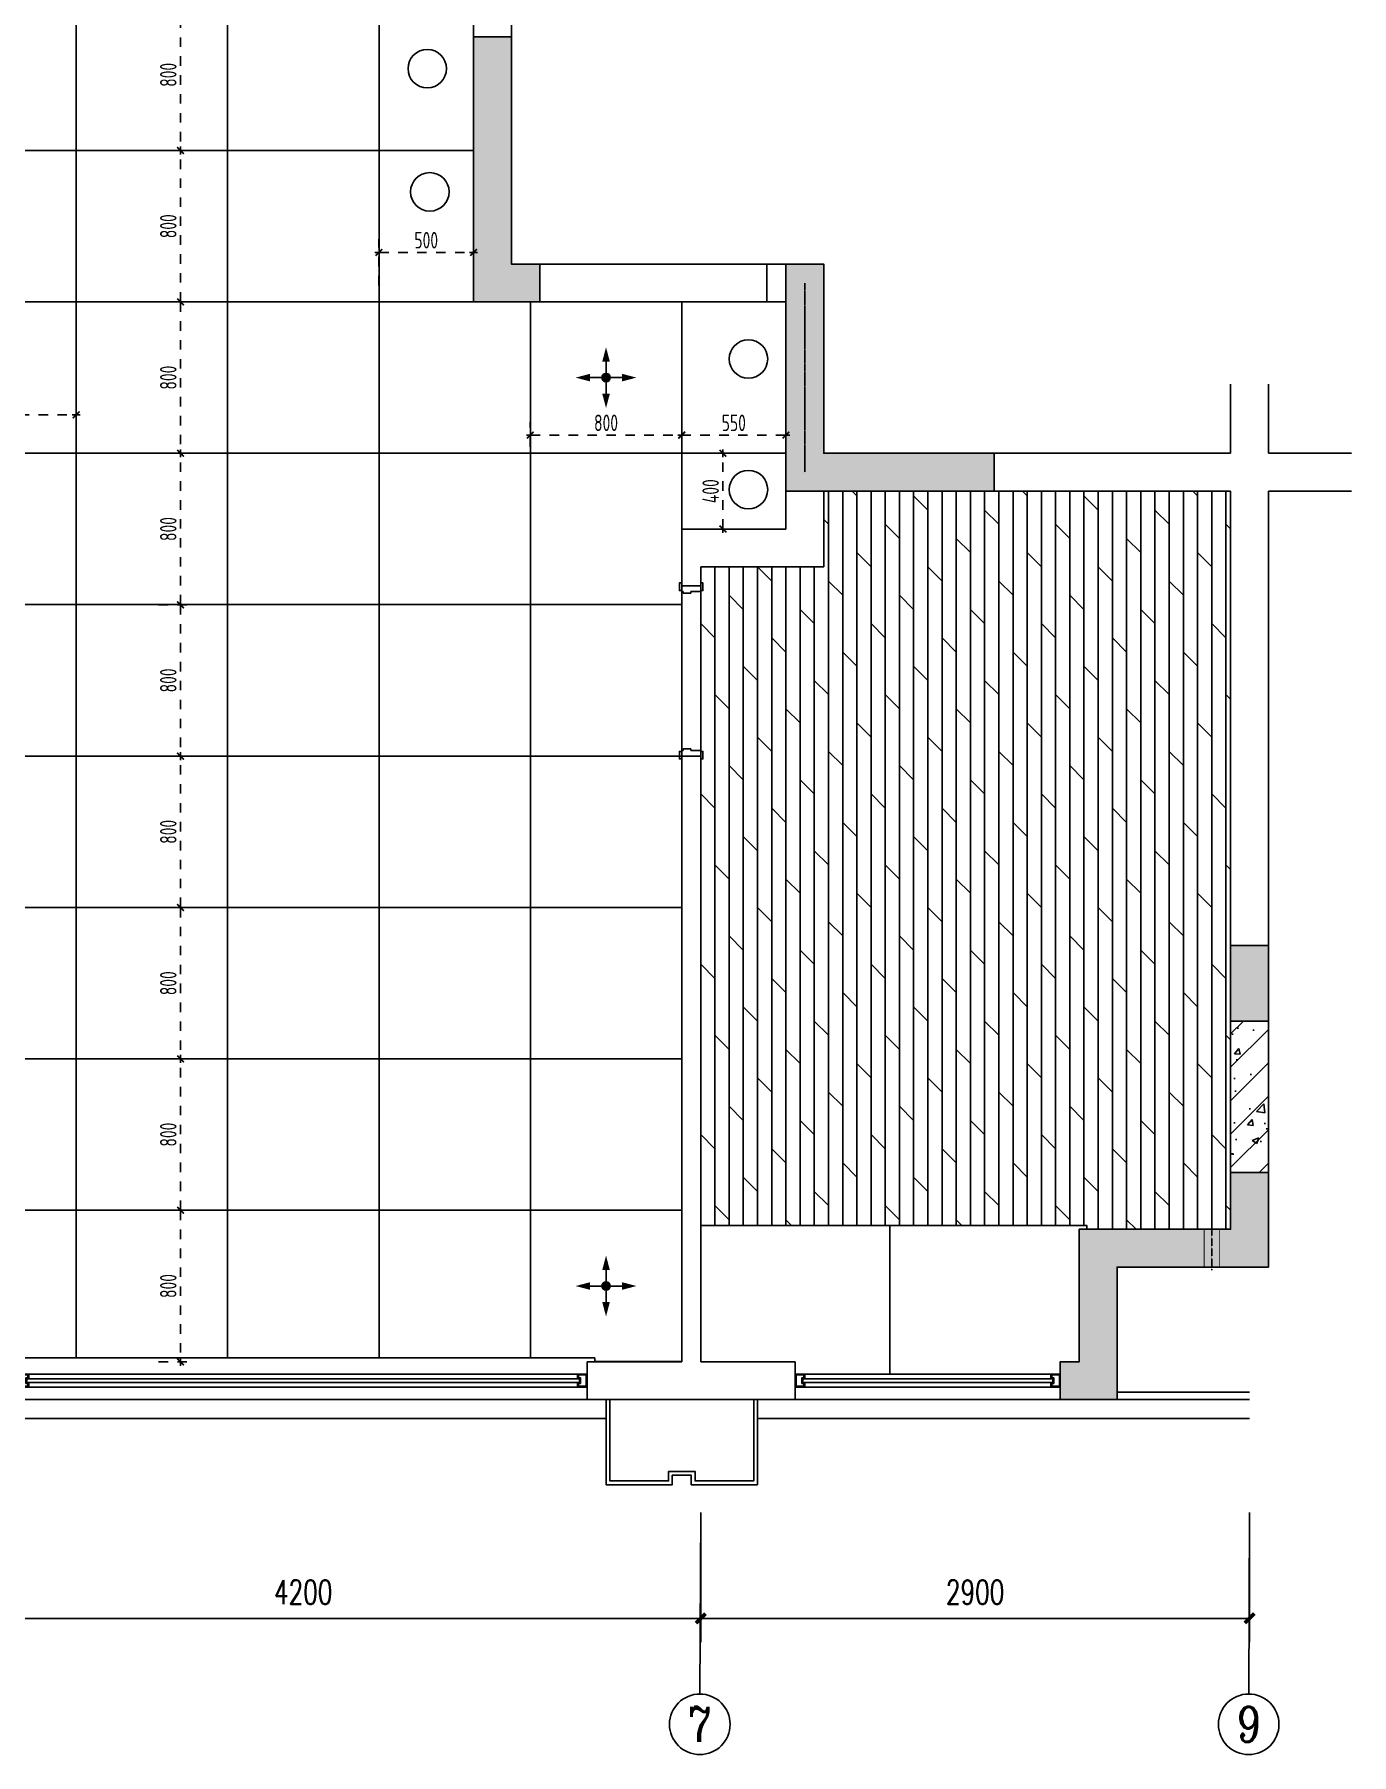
# Model space of a CAD drawing. Extents: x 133656 to 214778, y 12424 to 51506.
# Drawn here: x 207819 to 214778, y 12424 to 21513 of the extents above; entities that cross this region are included whole.
import ezdxf
from ezdxf.enums import TextEntityAlignment as Align

# ---------------------------------------------------------------- set-up
doc = ezdxf.new("R2010")
doc.units = 0
doc.header["$MEASUREMENT"] = 0
for name, pattern in [('CENTER', [2, 1.25, -0.25, 0.25, -0.25]), ('DASH', [0.35, 0.25, -0.1]), ('家具虚线平面', [100, 50, -50])]:
    doc.linetypes.add(name, pattern=pattern)
doc.layers.get('Defpoints').update_dxf_attribs({"color": 8})
for name, color, linetype in [('A-HATH', 8, 'Continuous'), ('A1.土建层(墙&柱&窗）', 6, 'Continuous'), ('A3.土建轴号', 160, 'Continuous'), ('A32.土建轴线标注', 52, 'Continuous'), ('A4.土建窗户', 152, 'Continuous'), ('AXIS', 253, 'CENTER'), ('AXIS_TEXT', 7, 'Continuous'), ('B4.装修完成面', 112, 'Continuous'), ('E1.地面-(平面图)', 136, 'Continuous'), ('F1.窗台面', 43, 'Continuous'), ('G1.天花造型', 30, 'Continuous'), ('ktb', 5, 'Continuous'), ('PUB_HATCH', 8, 'Continuous'), ('WALL', 6, 'Continuous'), ('xj', 8, 'Continuous')]:
    doc.layers.add(name, color=color, linetype=linetype)
doc.styles.add('_TCH_AXIS', font='COMPLEX', dxfattribs={"bigfont": 'GBCBIG'})
doc.styles.add('_TCH_DIM_T3', font='SIMPLEX', dxfattribs={"width": 0.705882, "bigfont": 'GBCBIG'})
doc.styles.add('COMPLEX', font='COMPLEX')
doc.styles.add('标注数字', font='dim.shx', dxfattribs={"width": 0.8})
doc.dimstyles.new('_TCH_ARCH&&50', dxfattribs={"dimtxt": 127.5, "dimasz": 50, "dimexe": 125, "dimexo": 150, "dimgap": 75, "dimtad": 1, "dimdec": 0, "dimzin": 0, "dimdsep": 46, "dimtxsty": '_TCH_DIM_T3', "dimblk": 'ARCHTICK', "dimcen": 0.09, "dimclrd": 44, "dimclre": 44, "dimclrt": 2, "dimazin": 2, "dimtfac": 1, "dimtdec": 0, "dimtix": 1, "dimtmove": 2, "dimatfit": 3, "dimldrblk": 'DOT', "dimfxl": 1, "dimtolj": 1, "dimtzin": 0, "dimarcsym": 0})
doc.dimstyles.new('设计2017', dxfattribs={"dimscale": 100, "dimtxt": 2.5, "dimasz": 0.06, "dimexe": 2, "dimexo": 2.5, "dimgap": 0.6, "dimtad": 1, "dimdec": 0, "dimrnd": 5, "dimzin": 0, "dimdsep": 46, "dimtxsty": '标注数字', "dimblk": 'HBA_DIMENSION_TICK', "dimcen": 0.125, "dimclrd": 44, "dimclre": 44, "dimclrt": 50, "dimadec": 0, "dimazin": 0, "dimtfac": 1, "dimtdec": 0, "dimtix": 1, "dimtmove": 0, "dimatfit": 3, "dimldrblk": 'HBA_Leader_Arrow', "dimfxl": 7, "dimfxlon": 1, "dimtvp": 1, "dimtolj": 1, "dimtzin": 0, "dimarcsym": 0})

# ---------------------------------------------------------------- blocks, each defined once
blk = doc.blocks.new('结构')
at = {"layer": 'A-HATH'}
for points in [[(3250, -950), (3250, -750), (3100, -750), (3100, 450), (2900, 450), (2900, -950)], [(7100, -6050), (7100, -5550), (6900, -5550), (6900, -5850), (6100, -5850), (6100, -6550), (6000, -6550), (6000, -6750), (6300, -6750), (6300, -6050)]]:
    blk.add_hatch(color=256, dxfattribs=at).paths.add_polyline_path(points)
for points in [[(4550, -750), (4550, -1950), (5650, -1950), (5650, -1750), (4750, -1750), (4750, -750)], [(6900, -4350), (6900, -4750), (7100, -4750), (7100, -4350)]]:
    blk.add_hatch(color=256, dxfattribs=at).paths.add_polyline_path(points, flags=0)
at = {"layer": 'A1.土建层(墙&柱&窗）'}
blk.add_lwpolyline([(6900, -4350), (6900, -4750), (7100, -4750), (7100, -4350), (6900, -4350)], close=True, dxfattribs=at)
blk.add_lwpolyline([(7100, -5850), (7100, -5550), (6900, -5550), (6900, -5850), (6100, -5850), (6100, -6550), (6000, -6550), (6000, -6750), (6300, -6750), (6300, -6050), (7100, -6050)], dxfattribs=at)
at = {"layer": 'AXIS'}
blk.add_line((4650, -1850), (4650, -850), dxfattribs=at)
at = {"layer": 'WALL'}
for points in [[(3250, -750), (3100, -750), (3100, 450), (2900, 450), (2900, -950), (3250, -950), (3250, -750)], [(4550, -750), (4550, -1950), (5650, -1950), (5650, -1750), (4750, -1750), (4750, -750), (4550, -750)]]:
    blk.add_lwpolyline(points, close=True, dxfattribs=at)
blk = doc.blocks.new('xj646t23')
at = {"layer": 'xj'}
for points in [[(-104736.8, 596312.8), (-104736.8, 595862.8), (-105086.8, 595862.8), (-105086.8, 595912.8), (-105186.8, 595912.8), (-105186.8, 595862.8), (-105536.8, 595862.8), (-105536.8, 596312.8)], [(-104756.8, 596312.8), (-104756.8, 595882.8), (-105066.8, 595882.8), (-105066.8, 595932.8), (-105206.8, 595932.8), (-105206.8, 595882.8), (-105516.8, 595882.8), (-105516.8, 596312.8)], [(-108636.8, 596212.8), (-105536.8, 596212.8)], [(-104736.8, 596212.8), (-102136.8, 596212.8)]]:
    blk.add_lwpolyline(points, dxfattribs=at)
blk = doc.blocks.new('ktd')
at = {"linetype": 'DASH'}
blk.add_line((113700.2, -35187.8), (113700.2, -34938.3), dxfattribs=at)
at = {"linetype": 'DASH', "const_width": 5}
blk.add_lwpolyline([(113700.2, -35170.7), (113660.2, -35170.7), (113660.2, -34970.7), (113740.2, -34970.7), (113740.2, -35170.7)], close=True, dxfattribs=at)
blk = doc.blocks.new('_AXISO')
blk.add_circle((0, 0), 0.5)
at = {"layer": 'A32.土建轴线标注', "style": 'COMPLEX', "width": 1.041667}
blk.add_attdef('A', text='', height=0.56, dxfattribs=at).set_placement((-0.25, -0.28), (0.25, -0.28), align=Align.FIT)
blk = doc.blocks.new('_ArchTick')
at = {"color": 0, "linetype": 'ByBlock', "const_width": 0.4}
blk.add_lwpolyline([(-0.5, -0.5), (0.5, 0.5)], dxfattribs=at)
blk = doc.blocks.new('*D392')
at = {"layer": 'A3.土建轴号', "color": 44, "lineweight": -2, "transparency": 16777216}
for p, q in [((207139.5, 13552.3), (207139.5, 13018.6)), ((211339.5, 13552.3), (211339.5, 13018.6)), ((207139.5, 13143.6), (211339.5, 13143.6))]:
    blk.add_line(p, q, dxfattribs=at)
at = {"layer": 'Defpoints', "color": 0, "transparency": 16777216}
for p in [(207139.5, 13702.3), (211339.5, 13702.3), (211339.5, 13143.6)]:
    blk.add_point(p, dxfattribs=at)
at = {"layer": 'A3.土建轴号', "color": 44, "lineweight": -2, "transparency": 16777216, "xscale": 50, "yscale": 50, "zscale": 50, "rotation": 180}
blk.add_blockref('_ArchTick', (207139.5, 13143.6), dxfattribs=at)
at = {"layer": 'A3.土建轴号', "color": 44, "lineweight": -2, "transparency": 16777216, "xscale": 50, "yscale": 50, "zscale": 50}
blk.add_blockref('_ArchTick', (211339.5, 13143.6), dxfattribs=at)
at = {"layer": 'A3.土建轴号', "color": 2, "transparency": 16777216, "insert": (209239.5, 13282.3), "char_height": 127.5, "attachment_point": 5, "style": '_TCH_DIM_T3'}
blk.add_mtext('\\A1;4200', dxfattribs=at)
blk = doc.blocks.new('_Dot')
at = {"color": 0, "linetype": 'ByBlock', "lineweight": -2}
blk.add_line((-0.5, 0), (-1, 0), dxfattribs=at)
at = {"color": 0, "linetype": 'ByBlock', "const_width": 0.5}
blk.add_lwpolyline([(-0.25, 0, 1), (0.25, 0, 1)], format="xyb", close=True, dxfattribs=at)
blk = doc.blocks.new('*D393')
at = {"layer": 'A3.土建轴号', "color": 44, "lineweight": -2, "transparency": 16777216}
for p, q in [((211339.5, 13552.3), (211339.5, 13018.6)), ((214239.5, 13552.3), (214239.5, 13018.6)), ((211339.5, 13143.6), (214239.5, 13143.6))]:
    blk.add_line(p, q, dxfattribs=at)
at = {"layer": 'Defpoints', "color": 0, "transparency": 16777216}
for p in [(211339.5, 13702.3), (214239.5, 13702.3), (214239.5, 13143.6)]:
    blk.add_point(p, dxfattribs=at)
at = {"layer": 'A3.土建轴号', "color": 44, "lineweight": -2, "transparency": 16777216, "xscale": 50, "yscale": 50, "zscale": 50, "rotation": 180}
blk.add_blockref('_ArchTick', (211339.5, 13143.6), dxfattribs=at)
at = {"layer": 'A3.土建轴号', "color": 44, "lineweight": -2, "transparency": 16777216, "xscale": 50, "yscale": 50, "zscale": 50}
blk.add_blockref('_ArchTick', (214239.5, 13143.6), dxfattribs=at)
at = {"layer": 'A3.土建轴号', "color": 2, "transparency": 16777216, "insert": (212789.5, 13282.3), "char_height": 127.5, "attachment_point": 5, "style": '_TCH_DIM_T3'}
blk.add_mtext('\\A1;2900', dxfattribs=at)
blk = doc.blocks.new('*U84')
at = {"layer": 'A4.土建窗户'}
for points in [[(0, 3000), (0, 2950), (-25, 2950), (-25, 2960), (-45, 2960), (-45, 2950), (-70, 2950), (-70, 3000)], [(-5, 2995), (-5, 2955), (-20, 2955), (-20, 2965), (-50, 2965), (-50, 2955), (-65, 2955), (-65, 2995)], [(0, 0), (0, 50), (-25, 50), (-25, 40), (-45, 40), (-45, 50), (-70, 50), (-70, 0)], [(-5, 5), (-5, 45), (-20, 45), (-20, 35), (-50, 35), (-50, 45), (-65, 45), (-65, 5)]]:
    blk.add_lwpolyline(points, close=True, dxfattribs=at)
at = {"layer": 'A4.土建窗户', "flags": 128}
for points in [[(-70, 2950), (-70, 50)], [(0, 2950), (0, 50)]]:
    blk.add_lwpolyline(points, dxfattribs=at)
at = {"layer": 'A4.土建窗户', "color": 8, "flags": 128}
for points in [[(-45, 2950), (-45, 50)], [(-25, 2950), (-25, 50)]]:
    blk.add_lwpolyline(points, dxfattribs=at)
blk = doc.blocks.new('*U85')
at = {"layer": 'A4.土建窗户'}
for points in [[(0, 1400), (0, 1350), (-25, 1350), (-25, 1360), (-45, 1360), (-45, 1350), (-70, 1350), (-70, 1400)], [(-5, 1395), (-5, 1355), (-20, 1355), (-20, 1365), (-50, 1365), (-50, 1355), (-65, 1355), (-65, 1395)], [(0, 0), (0, 50), (-25, 50), (-25, 40), (-45, 40), (-45, 50), (-70, 50), (-70, 0)], [(-5, 5), (-5, 45), (-20, 45), (-20, 35), (-50, 35), (-50, 45), (-65, 45), (-65, 5)]]:
    blk.add_lwpolyline(points, close=True, dxfattribs=at)
at = {"layer": 'A4.土建窗户', "flags": 128}
for points in [[(-70, 1350), (-70, 50)], [(0, 1350), (0, 50)]]:
    blk.add_lwpolyline(points, dxfattribs=at)
at = {"layer": 'A4.土建窗户', "color": 8, "flags": 128}
for points in [[(-45, 1350), (-45, 50)], [(-25, 1350), (-25, 50)]]:
    blk.add_lwpolyline(points, dxfattribs=at)
blk = doc.blocks.new('线条方形')
at = {"color": 0}
blk.add_lwpolyline([(0, -12), (0, 0), (-40, 0)], dxfattribs=at)
blk.add_lwpolyline([(-40, 0), (0, 0), (0, -12), (-40, -12)], close=True, dxfattribs=at)
blk = doc.blocks.new('*U241')
at = {"color": 33}
for p, q in [((830, -52), (830, 0)), ((840, 0), (830, 0)), ((860, -100), (860, 0)), ((-40, -100), (-40, 0)), ((-20, 0), (-10, 0)), ((-10, -52), (-10, 0)), ((-10, -52), (-1, -52)), ((-1, -52), (-1, -92)), ((830, -52), (821, -52)), ((821, -52), (821, -92)), ((-15, -100), (-10, -100)), ((-10, -100), (-10, -92)), ((-10, -92), (-1, -92)), ((830, -92), (821, -92)), ((830, -100), (830, -92)), ((835, -100), (830, -100))]:
    blk.add_line(p, q, dxfattribs=at)
at = {"layer": 'E1.地面-(平面图)'}
for p, q in [((-10, 0), (830, 0)), ((-10, -100), (830, -100))]:
    blk.add_line(p, q, dxfattribs=at)
at = {"layer": 'G1.天花造型', "color": 4}
for p, q in [((-10, 0), (830, 0)), ((-10, 0), (830, 0)), ((-10, -100), (830, -100)), ((-10, -100), (830, -100))]:
    blk.add_line(p, q, dxfattribs=at)
at = {"color": 33, "xscale": -1, "rotation": 180}
blk.add_blockref('线条方形', (-15, 0), dxfattribs=at)
at = {"color": 33, "rotation": 180}
blk.add_blockref('线条方形', (835, 0), dxfattribs=at)
at = {"color": 33}
blk.add_blockref('线条方形', (-15, -100), dxfattribs=at)
at = {"color": 33, "xscale": -1}
blk.add_blockref('线条方形', (835, -100), dxfattribs=at)
blk = doc.blocks.new('HBA_DIMENSION_TICK')
at = {"color": 0, "linetype": 'ByBlock'}
for p, q in [((-10, 0), (0, 0)), ((0, 0), (10, 0))]:
    blk.add_line(p, q, dxfattribs=at)
at = {"color": 50, "linetype": 'ByBlock'}
blk.add_solid([(-10, -7), (-7, -10), (7, 10), (10, 7)], dxfattribs=at)
blk = doc.blocks.new('*D373')
at = {"layer": 'Defpoints', "color": 0, "linetype": '家具虚线平面', "transparency": 16777216}
for p in [(211239.5, 19395.9), (210439.5, 19246.1), (211239.5, 19246.1)]:
    blk.add_point(p, dxfattribs=at)
at = {"layer": 'E1.地面-(平面图)', "color": 44, "linetype": '家具虚线平面', "lineweight": -2, "transparency": 16777216}
for p, q in [((210439.5, 19333.6), (210439.5, 19465.9)), ((211239.5, 19333.6), (211239.5, 19465.9)), ((210441.6, 19395.9), (211237.4, 19395.9))]:
    blk.add_line(p, q, dxfattribs=at)
at = {"layer": 'E1.地面-(平面图)', "color": 44, "linetype": '家具虚线平面', "lineweight": -2, "transparency": 16777216, "xscale": 2.1, "yscale": 2.1, "zscale": 2.1, "rotation": 180}
blk.add_blockref('HBA_DIMENSION_TICK', (210439.5, 19395.9), dxfattribs=at)
at = {"layer": 'E1.地面-(平面图)', "color": 44, "linetype": '家具虚线平面', "lineweight": -2, "transparency": 16777216, "xscale": 2.1, "yscale": 2.1, "zscale": 2.1}
blk.add_blockref('HBA_DIMENSION_TICK', (211239.5, 19395.9), dxfattribs=at)
at = {"layer": 'E1.地面-(平面图)', "color": 50, "linetype": '家具虚线平面', "transparency": 16777216, "insert": (210839.5, 19460.6), "char_height": 87.5, "attachment_point": 5, "style": '标注数字'}
blk.add_mtext('\\A1;800', dxfattribs=at)
blk = doc.blocks.new('HBA_Leader_Arrow')
at = {"color": 0, "linetype": 'ByBlock', "ltscale": 0.5}
blk.add_line((3.5, 0), (-10, 0), dxfattribs=at)
for points in [[(-11, 11.3), (-6.6, 14.4), (-0.6, 0), (3.5, 0)], [(-11, -11.3), (-6.6, -14.4), (-0.6, 0), (3.5, 0)]]:
    blk.add_solid(points, dxfattribs=at)
blk = doc.blocks.new('*D374')
at = {"layer": 'Defpoints', "color": 0, "linetype": '家具虚线平面', "transparency": 16777216}
for p in [(211239.5, 19395.9), (211239.5, 19246.1), (211789.5, 19246.1)]:
    blk.add_point(p, dxfattribs=at)
at = {"layer": 'E1.地面-(平面图)', "color": 44, "linetype": '家具虚线平面', "lineweight": -2, "transparency": 16777216}
for p, q in [((211239.5, 19333.6), (211239.5, 19465.9)), ((211789.5, 19333.6), (211789.5, 19465.9)), ((211787.4, 19395.9), (211241.6, 19395.9))]:
    blk.add_line(p, q, dxfattribs=at)
at = {"layer": 'E1.地面-(平面图)', "color": 44, "linetype": '家具虚线平面', "lineweight": -2, "transparency": 16777216, "xscale": 2.1, "yscale": 2.1, "zscale": 2.1, "rotation": 180}
blk.add_blockref('HBA_DIMENSION_TICK', (211239.5, 19395.9), dxfattribs=at)
at = {"layer": 'E1.地面-(平面图)', "color": 44, "linetype": '家具虚线平面', "lineweight": -2, "transparency": 16777216, "xscale": 2.1, "yscale": 2.1, "zscale": 2.1}
blk.add_blockref('HBA_DIMENSION_TICK', (211789.5, 19395.9), dxfattribs=at)
at = {"layer": 'E1.地面-(平面图)', "color": 50, "linetype": '家具虚线平面', "transparency": 16777216, "insert": (211514.5, 19460.6), "char_height": 87.5, "attachment_point": 5, "style": '标注数字'}
blk.add_mtext('\\A1;550', dxfattribs=at)
blk = doc.blocks.new('*D378')
at = {"layer": 'Defpoints', "color": 0, "linetype": '家具虚线平面', "transparency": 16777216}
for p in [(208387.9, 19299.6), (208591.4, 19299.6), (208387.9, 18499.6)]:
    blk.add_point(p, dxfattribs=at)
at = {"layer": 'E1.地面-(平面图)', "color": 44, "linetype": '家具虚线平面', "lineweight": -2, "transparency": 16777216}
for p, q in [((208475.4, 19299.6), (208661.4, 19299.6)), ((208591.4, 18501.7), (208591.4, 19297.5)), ((208475.4, 18499.6), (208661.4, 18499.6))]:
    blk.add_line(p, q, dxfattribs=at)
at = {"layer": 'E1.地面-(平面图)', "color": 44, "linetype": '家具虚线平面', "lineweight": -2, "transparency": 16777216, "xscale": 2.1, "yscale": 2.1, "zscale": 2.1}
for p, rotation in [((208591.4, 19299.6), 90), ((208591.4, 18499.6), 270)]:
    blk.add_blockref('HBA_DIMENSION_TICK', p, dxfattribs=dict(at, rotation=rotation))
at = {"layer": 'E1.地面-(平面图)', "color": 50, "linetype": '家具虚线平面', "transparency": 16777216, "insert": (208526.7, 18899.6), "char_height": 87.5, "attachment_point": 5, "rotation": 90, "style": '标注数字'}
blk.add_mtext('\\A1;800', dxfattribs=at)
blk = doc.blocks.new('*D379')
at = {"layer": 'Defpoints', "color": 0, "linetype": '家具虚线平面', "transparency": 16777216}
for p in [(208387.9, 20099.6), (208387.9, 19299.6), (208591.4, 19299.6)]:
    blk.add_point(p, dxfattribs=at)
at = {"layer": 'E1.地面-(平面图)', "color": 44, "linetype": '家具虚线平面', "lineweight": -2, "transparency": 16777216}
for p, q in [((208475.4, 20099.6), (208661.4, 20099.6)), ((208591.4, 20097.5), (208591.4, 19301.7)), ((208475.4, 19299.6), (208661.4, 19299.6))]:
    blk.add_line(p, q, dxfattribs=at)
at = {"layer": 'E1.地面-(平面图)', "color": 44, "linetype": '家具虚线平面', "lineweight": -2, "transparency": 16777216, "xscale": 2.1, "yscale": 2.1, "zscale": 2.1}
for p, rotation in [((208591.4, 20099.6), 90), ((208591.4, 19299.6), 270)]:
    blk.add_blockref('HBA_DIMENSION_TICK', p, dxfattribs=dict(at, rotation=rotation))
at = {"layer": 'E1.地面-(平面图)', "color": 50, "linetype": '家具虚线平面', "transparency": 16777216, "insert": (208526.7, 19699.6), "char_height": 87.5, "attachment_point": 5, "rotation": 90, "style": '标注数字'}
blk.add_mtext('\\A1;800', dxfattribs=at)
blk = doc.blocks.new('*D380')
at = {"layer": 'Defpoints', "color": 0, "linetype": '家具虚线平面', "transparency": 16777216}
for p in [(208387.9, 21699.6), (208387.9, 20899.6), (208591.4, 20899.6)]:
    blk.add_point(p, dxfattribs=at)
at = {"layer": 'E1.地面-(平面图)', "color": 44, "linetype": '家具虚线平面', "lineweight": -2, "transparency": 16777216}
for p, q in [((208475.4, 21699.6), (208661.4, 21699.6)), ((208591.4, 21697.5), (208591.4, 20901.7)), ((208475.4, 20899.6), (208661.4, 20899.6))]:
    blk.add_line(p, q, dxfattribs=at)
at = {"layer": 'E1.地面-(平面图)', "color": 44, "linetype": '家具虚线平面', "lineweight": -2, "transparency": 16777216, "xscale": 2.1, "yscale": 2.1, "zscale": 2.1}
for p, rotation in [((208591.4, 21699.6), 90), ((208591.4, 20899.6), 270)]:
    blk.add_blockref('HBA_DIMENSION_TICK', p, dxfattribs=dict(at, rotation=rotation))
at = {"layer": 'E1.地面-(平面图)', "color": 50, "linetype": '家具虚线平面', "transparency": 16777216, "insert": (208526.7, 21299.6), "char_height": 87.5, "attachment_point": 5, "rotation": 90, "style": '标注数字'}
blk.add_mtext('\\A1;800', dxfattribs=at)
blk = doc.blocks.new('*D381')
at = {"layer": 'Defpoints', "color": 0, "linetype": '家具虚线平面', "transparency": 16777216}
for p in [(208387.9, 20899.6), (208591.4, 20899.6), (208387.9, 20099.6)]:
    blk.add_point(p, dxfattribs=at)
at = {"layer": 'E1.地面-(平面图)', "color": 44, "linetype": '家具虚线平面', "lineweight": -2, "transparency": 16777216}
for p, q in [((208475.4, 20899.6), (208661.4, 20899.6)), ((208591.4, 20101.7), (208591.4, 20897.5)), ((208475.4, 20099.6), (208661.4, 20099.6))]:
    blk.add_line(p, q, dxfattribs=at)
at = {"layer": 'E1.地面-(平面图)', "color": 44, "linetype": '家具虚线平面', "lineweight": -2, "transparency": 16777216, "xscale": 2.1, "yscale": 2.1, "zscale": 2.1}
for p, rotation in [((208591.4, 20899.6), 90), ((208591.4, 20099.6), 270)]:
    blk.add_blockref('HBA_DIMENSION_TICK', p, dxfattribs=dict(at, rotation=rotation))
at = {"layer": 'E1.地面-(平面图)', "color": 50, "linetype": '家具虚线平面', "transparency": 16777216, "insert": (208526.7, 20499.6), "char_height": 87.5, "attachment_point": 5, "rotation": 90, "style": '标注数字'}
blk.add_mtext('\\A1;800', dxfattribs=at)
blk = doc.blocks.new('*D384')
at = {"layer": 'Defpoints', "color": 0, "linetype": '家具虚线平面', "transparency": 16777216}
for p in [(208387.9, 18499.6), (208387.9, 17699.6), (208591.4, 17699.6)]:
    blk.add_point(p, dxfattribs=at)
at = {"layer": 'E1.地面-(平面图)', "color": 44, "linetype": '家具虚线平面', "lineweight": -2, "transparency": 16777216}
for p, q in [((208475.4, 18499.6), (208661.4, 18499.6)), ((208591.4, 18497.5), (208591.4, 17701.7)), ((208475.4, 17699.6), (208661.4, 17699.6))]:
    blk.add_line(p, q, dxfattribs=at)
at = {"layer": 'E1.地面-(平面图)', "color": 44, "linetype": '家具虚线平面', "lineweight": -2, "transparency": 16777216, "xscale": 2.1, "yscale": 2.1, "zscale": 2.1}
for p, rotation in [((208591.4, 18499.6), 90), ((208591.4, 17699.6), 270)]:
    blk.add_blockref('HBA_DIMENSION_TICK', p, dxfattribs=dict(at, rotation=rotation))
at = {"layer": 'E1.地面-(平面图)', "color": 50, "linetype": '家具虚线平面', "transparency": 16777216, "insert": (208526.7, 18099.6), "char_height": 87.5, "attachment_point": 5, "rotation": 90, "style": '标注数字'}
blk.add_mtext('\\A1;800', dxfattribs=at)
blk = doc.blocks.new('*D385')
at = {"layer": 'Defpoints', "color": 0, "linetype": '家具虚线平面', "transparency": 16777216}
for p in [(208387.9, 17699.6), (208591.4, 17699.6), (208387.9, 16899.6)]:
    blk.add_point(p, dxfattribs=at)
at = {"layer": 'E1.地面-(平面图)', "color": 44, "linetype": '家具虚线平面', "lineweight": -2, "transparency": 16777216}
for p, q in [((208475.4, 17699.6), (208661.4, 17699.6)), ((208591.4, 16901.7), (208591.4, 17697.5)), ((208475.4, 16899.6), (208661.4, 16899.6))]:
    blk.add_line(p, q, dxfattribs=at)
at = {"layer": 'E1.地面-(平面图)', "color": 44, "linetype": '家具虚线平面', "lineweight": -2, "transparency": 16777216, "xscale": 2.1, "yscale": 2.1, "zscale": 2.1}
for p, rotation in [((208591.4, 17699.6), 90), ((208591.4, 16899.6), 270)]:
    blk.add_blockref('HBA_DIMENSION_TICK', p, dxfattribs=dict(at, rotation=rotation))
at = {"layer": 'E1.地面-(平面图)', "color": 50, "linetype": '家具虚线平面', "transparency": 16777216, "insert": (208526.7, 17299.6), "char_height": 87.5, "attachment_point": 5, "rotation": 90, "style": '标注数字'}
blk.add_mtext('\\A1;800', dxfattribs=at)
blk = doc.blocks.new('*D386')
at = {"layer": 'Defpoints', "color": 0, "linetype": '家具虚线平面', "transparency": 16777216}
for p in [(208387.9, 16899.6), (208387.9, 16099.6), (208591.4, 16099.6)]:
    blk.add_point(p, dxfattribs=at)
at = {"layer": 'E1.地面-(平面图)', "color": 44, "linetype": '家具虚线平面', "lineweight": -2, "transparency": 16777216}
for p, q in [((208475.4, 16899.6), (208661.4, 16899.6)), ((208591.4, 16897.5), (208591.4, 16101.7)), ((208475.4, 16099.6), (208661.4, 16099.6))]:
    blk.add_line(p, q, dxfattribs=at)
at = {"layer": 'E1.地面-(平面图)', "color": 44, "linetype": '家具虚线平面', "lineweight": -2, "transparency": 16777216, "xscale": 2.1, "yscale": 2.1, "zscale": 2.1}
for p, rotation in [((208591.4, 16899.6), 90), ((208591.4, 16099.6), 270)]:
    blk.add_blockref('HBA_DIMENSION_TICK', p, dxfattribs=dict(at, rotation=rotation))
at = {"layer": 'E1.地面-(平面图)', "color": 50, "linetype": '家具虚线平面', "transparency": 16777216, "insert": (208526.7, 16499.6), "char_height": 87.5, "attachment_point": 5, "rotation": 90, "style": '标注数字'}
blk.add_mtext('\\A1;800', dxfattribs=at)
blk = doc.blocks.new('*D387')
at = {"layer": 'Defpoints', "color": 0, "linetype": '家具虚线平面', "transparency": 16777216}
for p in [(208387.9, 15299.6), (208387.9, 14499.6), (208591.4, 14499.6)]:
    blk.add_point(p, dxfattribs=at)
at = {"layer": 'E1.地面-(平面图)', "color": 44, "linetype": '家具虚线平面', "lineweight": -2, "transparency": 16777216}
for p, q in [((208475.4, 15299.6), (208661.4, 15299.6)), ((208591.4, 15297.5), (208591.4, 14501.7)), ((208475.4, 14499.6), (208661.4, 14499.6))]:
    blk.add_line(p, q, dxfattribs=at)
at = {"layer": 'E1.地面-(平面图)', "color": 44, "linetype": '家具虚线平面', "lineweight": -2, "transparency": 16777216, "xscale": 2.1, "yscale": 2.1, "zscale": 2.1}
for p, rotation in [((208591.4, 15299.6), 90), ((208591.4, 14499.6), 270)]:
    blk.add_blockref('HBA_DIMENSION_TICK', p, dxfattribs=dict(at, rotation=rotation))
at = {"layer": 'E1.地面-(平面图)', "color": 50, "linetype": '家具虚线平面', "transparency": 16777216, "insert": (208526.7, 14899.6), "char_height": 87.5, "attachment_point": 5, "rotation": 90, "style": '标注数字'}
blk.add_mtext('\\A1;800', dxfattribs=at)
blk = doc.blocks.new('*D388')
at = {"layer": 'Defpoints', "color": 0, "linetype": '家具虚线平面', "transparency": 16777216}
for p in [(208387.9, 16099.6), (208591.4, 16099.6), (208387.9, 15299.6)]:
    blk.add_point(p, dxfattribs=at)
at = {"layer": 'E1.地面-(平面图)', "color": 44, "linetype": '家具虚线平面', "lineweight": -2, "transparency": 16777216}
for p, q in [((208475.4, 16099.6), (208661.4, 16099.6)), ((208591.4, 15301.7), (208591.4, 16097.5)), ((208475.4, 15299.6), (208661.4, 15299.6))]:
    blk.add_line(p, q, dxfattribs=at)
at = {"layer": 'E1.地面-(平面图)', "color": 44, "linetype": '家具虚线平面', "lineweight": -2, "transparency": 16777216, "xscale": 2.1, "yscale": 2.1, "zscale": 2.1}
for p, rotation in [((208591.4, 16099.6), 90), ((208591.4, 15299.6), 270)]:
    blk.add_blockref('HBA_DIMENSION_TICK', p, dxfattribs=dict(at, rotation=rotation))
at = {"layer": 'E1.地面-(平面图)', "color": 50, "linetype": '家具虚线平面', "transparency": 16777216, "insert": (208526.7, 15699.6), "char_height": 87.5, "attachment_point": 5, "rotation": 90, "style": '标注数字'}
blk.add_mtext('\\A1;800', dxfattribs=at)
blk = doc.blocks.new('*D404')
at = {"layer": 'Defpoints', "color": 0, "linetype": '家具虚线平面', "transparency": 16777216}
for p in [(211239.5, 19299.6), (211456.8, 19299.6), (211239.5, 18899.6)]:
    blk.add_point(p, dxfattribs=at)
at = {"layer": 'E1.地面-(平面图)', "color": 44, "linetype": '家具虚线平面', "lineweight": -2, "transparency": 16777216}
for p, q in [((211327, 19299.6), (211526.8, 19299.6)), ((211456.8, 18901.7), (211456.8, 19297.5)), ((211327, 18899.6), (211526.8, 18899.6))]:
    blk.add_line(p, q, dxfattribs=at)
at = {"layer": 'E1.地面-(平面图)', "color": 44, "linetype": '家具虚线平面', "lineweight": -2, "transparency": 16777216, "xscale": 2.1, "yscale": 2.1, "zscale": 2.1}
for p, rotation in [((211456.8, 19299.6), 90), ((211456.8, 18899.6), 270)]:
    blk.add_blockref('HBA_DIMENSION_TICK', p, dxfattribs=dict(at, rotation=rotation))
at = {"layer": 'E1.地面-(平面图)', "color": 50, "linetype": '家具虚线平面', "transparency": 16777216, "insert": (211392.1, 19099.6), "char_height": 87.5, "attachment_point": 5, "rotation": 90, "style": '标注数字'}
blk.add_mtext('\\A1;400', dxfattribs=at)
blk = doc.blocks.new('直角铺装起始点')
at = {"ltscale": 0.002}
h = blk.add_hatch(color=256, dxfattribs=at)
h.dxf.hatch_style = 1
edge = h.paths.add_edge_path()
edge.add_arc((0, 0), 0.553, -90, 270, ccw=False)
for p in [(0, -2.12), (2.12, 0)]:
    blk.add_line(p, (0, 0), dxfattribs=at)
at = {"ltscale": 0.002, "const_width": 0.0375}
for points in [[(-0.18, 0), (2.12, 0)], [(0, 0), (0, -2.3)]]:
    blk.add_lwpolyline(points, dxfattribs=at)
at = {"ltscale": 0.002}
for points in [[(4.02, 0, 0, 1, 0), (2.12, 0, 0.25, 0.25, 0)], [(0, -4.02, 0, 1, 0), (0, -2.12, 0.25, 0.25, 0)]]:
    blk.add_lwpolyline(points, format="xyseb", dxfattribs=at)
blk.add_circle((0, 0), 0.553, dxfattribs=at)
blk = doc.blocks.new('*D405')
at = {"layer": 'Defpoints', "color": 0, "linetype": '家具虚线平面', "transparency": 16777216}
for p in [(208039.5, 19503.1), (207239.5, 19299.6), (208039.5, 19299.6)]:
    blk.add_point(p, dxfattribs=at)
at = {"layer": 'E1.地面-(平面图)', "color": 44, "linetype": '家具虚线平面', "lineweight": -2, "transparency": 16777216}
for p, q in [((207239.5, 19387.1), (207239.5, 19573.1)), ((208039.5, 19387.1), (208039.5, 19573.1)), ((207241.6, 19503.1), (208037.4, 19503.1))]:
    blk.add_line(p, q, dxfattribs=at)
at = {"layer": 'E1.地面-(平面图)', "color": 44, "linetype": '家具虚线平面', "lineweight": -2, "transparency": 16777216, "xscale": 2.1, "yscale": 2.1, "zscale": 2.1, "rotation": 180}
blk.add_blockref('HBA_DIMENSION_TICK', (207239.5, 19503.1), dxfattribs=at)
at = {"layer": 'E1.地面-(平面图)', "color": 44, "linetype": '家具虚线平面', "lineweight": -2, "transparency": 16777216, "xscale": 2.1, "yscale": 2.1, "zscale": 2.1}
blk.add_blockref('HBA_DIMENSION_TICK', (208039.5, 19503.1), dxfattribs=at)
at = {"layer": 'E1.地面-(平面图)', "color": 50, "linetype": '家具虚线平面', "transparency": 16777216, "insert": (207639.5, 19567.9), "char_height": 87.5, "attachment_point": 5, "style": '标注数字'}
blk.add_mtext('\\A1;800', dxfattribs=at)
blk = doc.blocks.new('*D406')
at = {"layer": 'Defpoints', "color": 0, "linetype": '家具虚线平面', "transparency": 16777216}
for p in [(210139.5, 20361.1), (209639.5, 20099.6), (210139.5, 20099.6)]:
    blk.add_point(p, dxfattribs=at)
at = {"layer": 'E1.地面-(平面图)', "color": 44, "linetype": '家具虚线平面', "lineweight": -2, "transparency": 16777216}
for p, q in [((209639.5, 20187.1), (209639.5, 20431.1)), ((209641.6, 20361.1), (210137.4, 20361.1)), ((210139.5, 20187.1), (210139.5, 20431.1))]:
    blk.add_line(p, q, dxfattribs=at)
at = {"layer": 'E1.地面-(平面图)', "color": 44, "linetype": '家具虚线平面', "lineweight": -2, "transparency": 16777216, "xscale": 2.1, "yscale": 2.1, "zscale": 2.1, "rotation": 180}
blk.add_blockref('HBA_DIMENSION_TICK', (209639.5, 20361.1), dxfattribs=at)
at = {"layer": 'E1.地面-(平面图)', "color": 44, "linetype": '家具虚线平面', "lineweight": -2, "transparency": 16777216, "xscale": 2.1, "yscale": 2.1, "zscale": 2.1}
blk.add_blockref('HBA_DIMENSION_TICK', (210139.5, 20361.1), dxfattribs=at)
at = {"layer": 'E1.地面-(平面图)', "color": 50, "linetype": '家具虚线平面', "transparency": 16777216, "insert": (209889.5, 20425.8), "char_height": 87.5, "attachment_point": 5, "style": '标注数字'}
blk.add_mtext('\\A1;500', dxfattribs=at)

msp = doc.modelspace()

# ---------------------------------------------------------------- hatches: boundary and pattern name
at = {"layer": 'E1.地面-(平面图)'}
h = msp.add_hatch(dxfattribs=at)
h.set_pattern_fill('_USER', color=256, scale=800, double=1, pattern_type=0)
h.set_pattern_definition([(0, (207239.55, 20099.6), (0, 800), []), (90, (207239.55, 20099.6), (-800, 5e-14), [])])
h.paths.add_polyline_path([(210139.5, 23099.6), (207239.5, 23099.6), (207239.5, 20099.6), (204139.5, 20099.6), (204139.5, 18899.6), (207239.5, 18899.6), (207239.5, 14499.6), (207699.5, 14499.6), (207699.5, 14519.6), (210779.5, 14519.6), (210779.5, 14499.6), (211239.5, 14499.6), (211239.5, 18899.6), (211789.5, 18899.6), (211789.5, 20099.6), (210139.5, 20099.6)])
h = msp.add_hatch(dxfattribs=at)
h.set_pattern_fill('DOLMIT', color=8, scale=300, angle=90)
h.set_pattern_definition([(90, (211339.55, 18699.63), (-75, 5e-15), []), (135, (211339.55, 18699.63), (-150, -150), [106.066, -212.132])])
h.paths.add_polyline_path([(211989.5, 18699.6), (211339.5, 18699.6), (211339.5, 15219.6), (213379.5, 15219.6), (213379.5, 15199.6), (214139.5, 15199.6), (214139.5, 19099.6), (211989.5, 19099.6)])
at = {"layer": 'PUB_HATCH'}
h = msp.add_hatch(dxfattribs=at)
h.set_pattern_fill('钢筋混凝土', color=256, scale=50, style=0)
h.set_pattern_definition([(45, (265164.59, 1673.4), (-88.38835, 88.38835), []), (50, (265164.6, 1673.4), (358.6301, -31.376), [37.5, -412.5]), (355, (265164.6, 1673.4), (-69.3757, 376.096), [30, -330]), (100.4514, (265194.48, 1670.8), (289.2547, 344.7198), [31.87, -350.571]), (46.1842, (265164.6, 1773.4), (533.6205, -82.7595), [56.25, -618.75]), (96.6356, (265209.06, 1766.5), (467.3314, 487.059), [47.805, -525.8565]), (351.1842, (265164.6, 1773.4), (467.331, 487.0593), [45, -495]), (21, (265214.6, 1748.4), (298.4535, -201.3094), [37.5, -412.5]), (326, (265214.6, 1748.4), (121.6577, 362.575), [30, -330]), (71.4514, (265239.46, 1731.63), (420.1113, 161.2652), [31.87, -350.571]), (37.5, (265164.59, 1673.4), (6.07993, 166.44693), [0, -326, 0, -335, 0, -331.25]), (7.5, (265164.59, 1673.4), (131.53477, 197.20586), [0, -191, 0, -318.5, 0, -126.25]), (327.5, (265053.09, 1673.4), (266.91122, -11.27744), [0, -125, 0, -390, 0, -517.5]), (317.5, (265003.1, 1673.4), (291.5931, 50.0525), [0, -162.5, 0, -259, 0, -367.5])])
h.paths.add_polyline_path([(214339.5, 15499.6), (214339.5, 16299.6), (214139.5, 16299.6), (214139.5, 15499.6)])

# ---------------------------------------------------------------- linework, layer by layer
at = {"layer": 'A3.土建轴号'}
for p, q in [((211339.5, 13702.3), (211334.8, 12743.7)), ((214239.5, 13702.3), (214234.8, 12743.7))]:
    msp.add_line(p, q, dxfattribs=at)
at = {"layer": 'A4.土建窗户'}
for p, q in [((210739.5, 14299.6), (207739.5, 14299.6)), ((213239.5, 14299.6), (211839.5, 14299.6))]:
    msp.add_line(p, q, dxfattribs=at)
at = {"layer": 'E1.地面-(平面图)', "color": 8}
msp.add_line((212339.5, 15219.6), (212339.5, 14434.6), dxfattribs=at)
at = {"layer": 'E1.地面-(平面图)'}
msp.add_lwpolyline([(210489.5, 20099.6), (211689.5, 20099.6), (211689.5, 20299.6), (210489.5, 20299.6)], close=True, dxfattribs=at)
at = {"layer": 'E1.地面-(平面图)', "color": 1}
for centre in [(209894.9, 21332.2), (209908.5, 20681.2), (211591.8, 19798.2), (211591.8, 19107.9)]:
    msp.add_circle(centre, 101.7, dxfattribs=at)
at = {"layer": 'F1.窗台面'}
for points in [[(213379.5, 15199.6), (213379.5, 15219.6), (211339.5, 15219.6)], [(207699.5, 14499.6), (207699.5, 14519.6), (210779.5, 14519.6), (210779.5, 14499.6)]]:
    msp.add_lwpolyline(points, dxfattribs=at)
at = {"layer": 'ktb'}
for points in [[(213539.5, 14339.6), (214239.5, 14339.6)], [(213539.5, 14299.6), (214239.5, 14299.6)]]:
    msp.add_lwpolyline(points, dxfattribs=at)
at = {"layer": 'WALL'}
for p, q in [((210339.5, 20299.6), (210339.5, 23029.6)), ((210139.5, 20099.6), (210139.5, 22909.6)), ((210489.5, 20299.6), (210339.5, 20299.6)), ((210489.5, 20099.6), (210489.5, 20299.6)), ((211889.5, 20299.6), (211689.5, 20299.6)), ((211689.5, 20299.6), (211689.5, 20099.6)), ((211989.5, 20299.6), (211889.5, 20299.6)), ((211989.5, 20099.6), (211989.5, 20299.6)), ((210139.5, 20099.6), (210489.5, 20099.6)), ((211689.5, 20099.6), (211789.5, 20099.6)), ((211789.5, 20099.6), (211789.5, 19199.6)), ((211989.5, 20099.6), (211989.5, 19299.6)), ((214139.5, 19665), (214139.5, 19299.6)), ((214339.5, 19665), (214339.5, 19299.6)), ((211989.5, 19299.6), (214139.5, 19299.6)), ((214778.4, 19299.6), (214339.5, 19299.6)), ((211789.5, 19199.6), (211789.5, 18899.6)), ((211989.5, 19099.6), (214139.5, 19099.6)), ((211989.5, 19099.6), (211989.5, 18699.6)), ((214139.5, 19099.6), (214139.5, 15199.6)), ((214339.5, 19099.6), (214339.5, 14999.6)), ((214778.4, 19099.6), (214339.5, 19099.6)), ((211239.5, 18899.6), (211239.5, 18599.6)), ((211239.5, 18899.6), (211789.5, 18899.6)), ((211339.5, 18699.6), (211989.5, 18699.6)), ((211339.5, 18599.6), (211339.5, 18699.6)), ((211239.5, 18599.6), (211339.5, 18599.6)), ((211339.5, 17699.6), (211239.5, 17699.6)), ((211239.5, 17699.6), (211239.5, 14499.6)), ((211339.5, 14499.6), (211339.5, 17699.6)), ((214139.5, 16299.6), (214339.5, 16299.6)), ((214139.5, 15499.6), (214339.5, 15499.6)), ((211239.5, 14499.6), (210739.5, 14499.6)), ((210739.5, 14499.6), (210739.5, 14299.6)), ((211839.5, 14499.6), (211339.5, 14499.6)), ((211839.5, 14299.6), (211839.5, 14499.6)), ((210739.5, 14299.6), (211339.5, 14299.6)), ((211339.5, 14299.6), (211839.5, 14299.6))]:
    msp.add_line(p, q, dxfattribs=at)

# ---------------------------------------------------------------- block references
at = {"layer": 'A3.土建轴号'}
ref = msp.add_blockref('_AXISO', (211334.8, 12583.7), dxfattribs=dict(at, xscale=320, yscale=320, zscale=320))
ref.add_attrib('A', '7', dxfattribs={"layer": 'AXIS_TEXT', "height": 186.4, "style": '_TCH_AXIS'}).set_placement((211272.7, 12490.5), (211396.9, 12490.5), align=Align.FIT)
ref = msp.add_blockref('_AXISO', (214234.8, 12583.7), dxfattribs=dict(at, xscale=320, yscale=320, zscale=320))
ref.add_attrib('A', '9', dxfattribs={"layer": 'AXIS_TEXT', "height": 186.4, "style": '_TCH_AXIS'}).set_placement((214172.7, 12490.5), (214296.9, 12490.5), align=Align.FIT)
at = {"layer": 'A4.土建窗户', "rotation": 270}
for name, p in [('*U84', (207739.5, 14364.6)), ('*U85', (211839.5, 14364.6))]:
    msp.add_blockref(name, p, dxfattribs=at)
at = {"layer": 'B4.装修完成面', "rotation": 270}
msp.add_blockref('*U241', (211339.5, 18559.6), dxfattribs=at)
at = {"layer": 'E1.地面-(平面图)', "color": 8, "linetype": 'ByBlock', "xscale": -39.99999999999999, "yscale": 39.99999999999999, "zscale": 39.99999999999999, "rotation": 269.9975183549148}
for p in [(210839.5, 19699.6), (210839.5, 14899.6)]:
    msp.add_blockref('直角铺装起始点', p, dxfattribs=at)
at = {"layer": 'E1.地面-(平面图)', "color": 8, "linetype": 'ByBlock', "xscale": 39.99999999999999, "yscale": 39.99999999999999, "zscale": 39.99999999999999}
for p in [(210839.5, 19699.6), (210839.5, 14899.6)]:
    msp.add_blockref('直角铺装起始点', p, dxfattribs=at)
at = {"layer": 'WALL'}
for name, p in [('结构', (207239.5, 21049.6)), ('ktd', (100339.4, 50170.8))]:
    msp.add_blockref(name, p, dxfattribs=at)
at = {"layer": 'xj'}
msp.add_blockref('xj646t23', (316376.4, -582013.1), dxfattribs=at)

# ---------------------------------------------------------------- dimensions: what is measured, and where the dimension line sits
at = {"layer": 'A3.土建轴号'}
for p1, p2, picture, middle in [((207139.5, 13702.3), (211339.5, 13702.3), '*D392', (209239.5, 13282.3)), ((211339.5, 13702.3), (214239.5, 13702.3), '*D393', (212789.5, 13282.3))]:
    dim = msp.add_aligned_dim(p1=p1, p2=p2, distance=-558.7, dimstyle='_TCH_ARCH&&50', dxfattribs=at)
    dim.commit()
    dim.dimension.update_dxf_attribs({"geometry": picture, "text_midpoint": middle})
at = {"layer": 'E1.地面-(平面图)', "linetype": '家具虚线平面'}
for base, p1, p2, angle, picture, middle in [((208591.4, 20899.6), (208387.9, 21699.6), (208387.9, 20899.6), 270, '*D380', (208526.7, 21299.6)), ((208591.4, 20899.6), (208387.9, 20099.6), (208387.9, 20899.6), 90, '*D381', (208526.7, 20499.6)), ((208591.4, 19299.6), (208387.9, 20099.6), (208387.9, 19299.6), 270, '*D379', (208526.7, 19699.6)), ((208039.5, 19503.1), (207239.5, 19299.6), (208039.5, 19299.6), 0, '*D405', (207639.5, 19567.9)), ((211239.5, 19395.9), (211789.5, 19246.1), (211239.5, 19246.1), 180, '*D374', (211514.5, 19460.6)), ((208591.4, 19299.6), (208387.9, 18499.6), (208387.9, 19299.6), 90, '*D378', (208526.7, 18899.6)), ((211456.8, 19299.6), (211239.5, 18899.6), (211239.5, 19299.6), 90, '*D404', (211392.1, 19099.6)), ((208591.4, 17699.6), (208387.9, 18499.6), (208387.9, 17699.6), 270, '*D384', (208526.7, 18099.6)), ((208591.4, 17699.6), (208387.9, 16899.6), (208387.9, 17699.6), 90, '*D385', (208526.7, 17299.6)), ((208591.4, 16099.6), (208387.9, 16899.6), (208387.9, 16099.6), 270, '*D386', (208526.7, 16499.6)), ((208591.4, 16099.6), (208387.9, 15299.6), (208387.9, 16099.6), 90, '*D388', (208526.7, 15699.6)), ((208591.4, 14499.6), (208387.9, 15299.6), (208387.9, 14499.6), 270, '*D387', (208526.7, 14899.6))]:
    dim = msp.add_linear_dim(base=base, p1=p1, p2=p2, angle=angle, dimstyle='设计2017', override={"dimscale": 35, "dimtmove": 2}, dxfattribs=at)
    dim.commit()
    dim.dimension.update_dxf_attribs({"geometry": picture, "text_midpoint": middle})
for base, p1, p2, picture, middle in [((210139.5, 20361.1), (209639.5, 20099.6), (210139.5, 20099.6), '*D406', (209889.5, 20425.8)), ((211239.5, 19395.9), (210439.5, 19246.1), (211239.5, 19246.1), '*D373', (210839.5, 19460.6))]:
    dim = msp.add_linear_dim(base=base, p1=p1, p2=p2, dimstyle='设计2017', override={"dimscale": 35, "dimtmove": 2}, dxfattribs=at)
    dim.commit()
    dim.dimension.update_dxf_attribs({"geometry": picture, "text_midpoint": middle})

doc.saveas('drawing.dxf')
